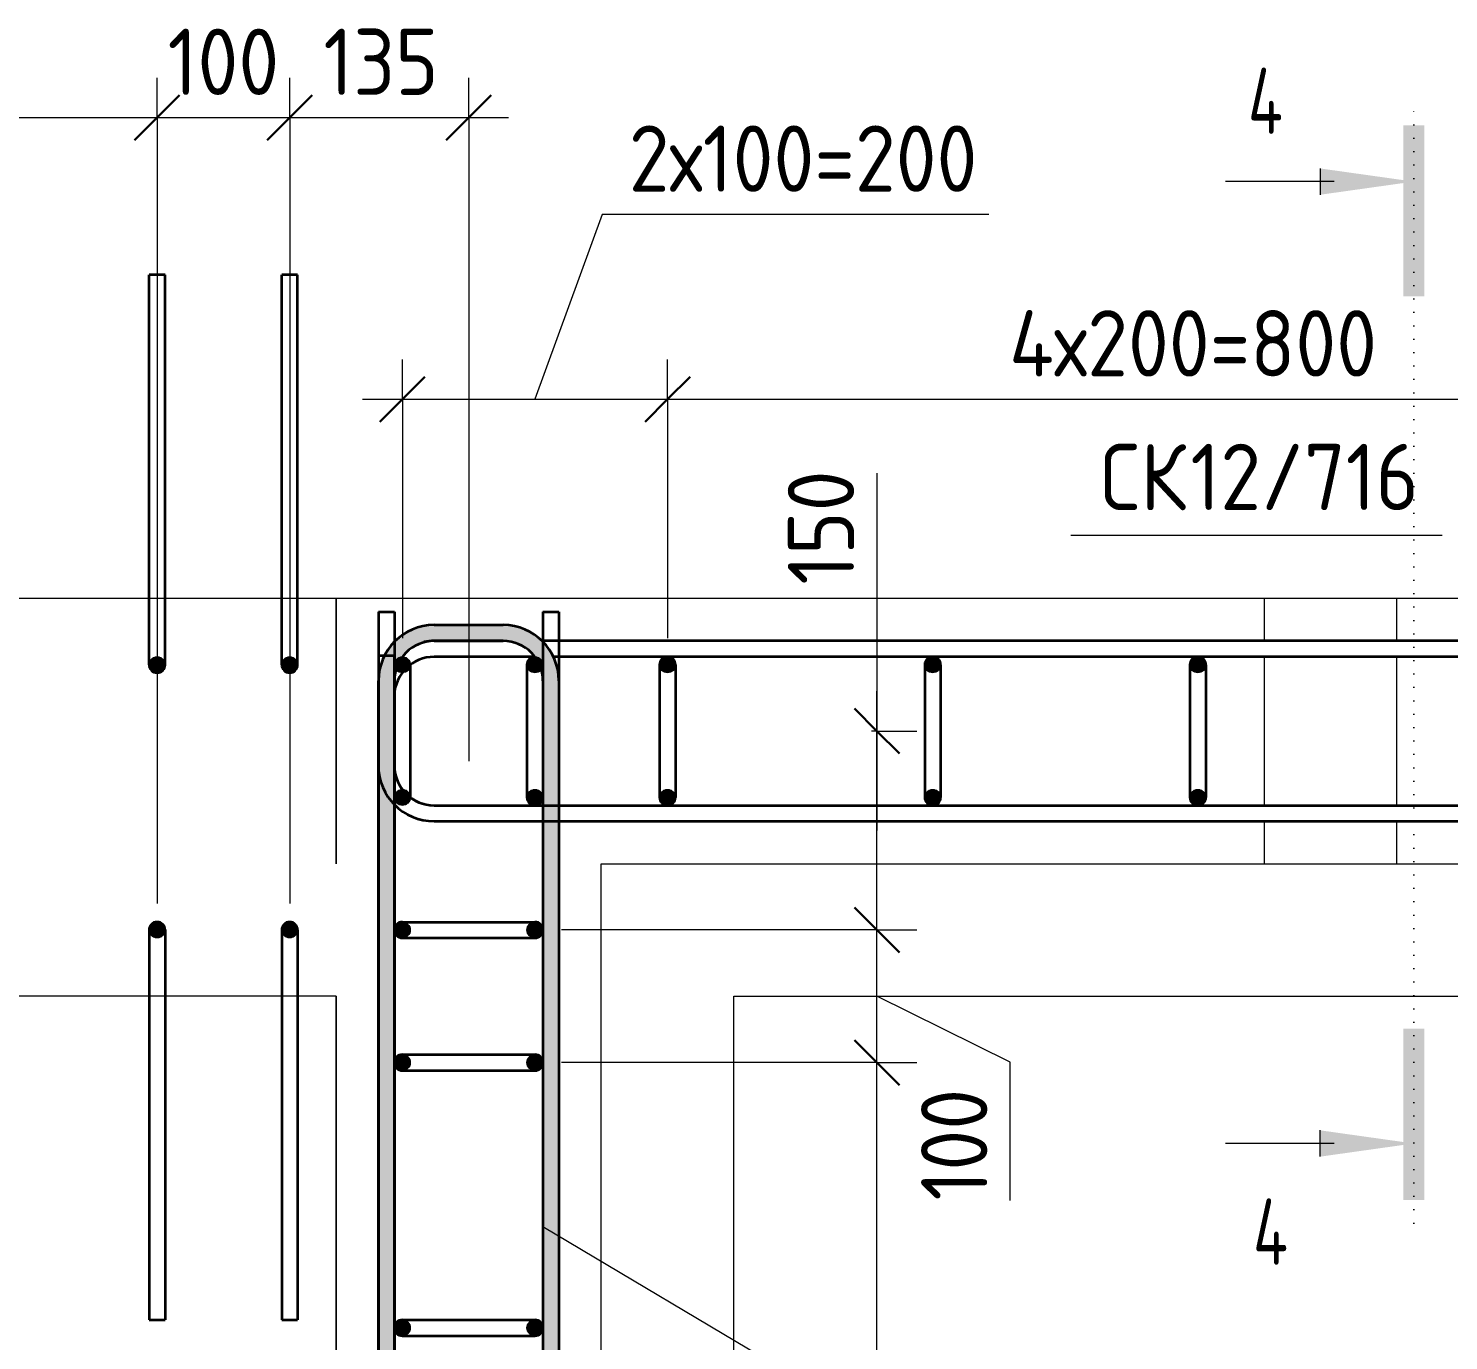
# Model space of a CAD drawing. Header units: millimetres. Extents: x -6516 to 17647, y -4389 to 6814.
# Drawn here: x 3662 to 4733, y 4130 to 5120 of the extents above; entities that cross this region are included whole.
import ezdxf

# ---------------------------------------------------------------- set-up
doc = ezdxf.new("R2010")
doc.units = ezdxf.units.MM
doc.linetypes.add('04 Пунктир 10мм', pattern=[10, 0, -10])
for name, color, linetype, lineweight in [('AA_Dim', 7, 'Continuous', 9), ('AA_Dim-20', 7, 'Continuous', 9), ('AA_Razrez', 7, 'Continuous', 9), ('AA_Vinoska', 7, 'Continuous', 9), ('AF_Perekritie', 7, 'Continuous', 60), ('AF_Perekritie_Грунт', 253, 'Continuous', 20), ('AF_Perekritie_Опалубка', 253, 'Continuous', 20), ('AF_Stena_Опалубка', 253, 'Continuous', 20), ('KR_Armatura', 7, 'Continuous', 20), ('KR_Armatura_Tonkie', 7, 'Continuous', 20), ('KR_Fundament', 7, 'Continuous', 20)]:
    doc.layers.add(name, color=color, linetype=linetype, lineweight=lineweight)
doc.styles.add('ISOCPEUR_1', font='isocpeur.TTF', dxfattribs={"width": 0.9, "height": 50})
doc.styles.add('ISOCPEUR_4', font='isocpeur.TTF', dxfattribs={"width": 0.7, "height": 50})
doc.dimstyles.new('05_Округл_1мм__прозр_', dxfattribs={"dimscale": 304.8, "dimtxt": 50.137748, "dimasz": 0.111549, "dimexe": 0.098425, "dimexo": 0.065617, "dimgap": 0.006562, "dimtad": 1, "dimdec": 0, "dimdsep": 46, "dimtxsty": 'ISOCPEUR_1', "dimblk1": 'OBLIQUE', "dimblk2": 'OBLIQUE', "dimsah": 1, "dimcen": 0.09, "dimdle": 0.098425, "dimazin": 0, "dimtfac": 1, "dimtdec": 4, "dimtix": 1, "dimtmove": 0, "dimatfit": 3, "dimfxl": 1, "dimtvp": 1, "dimtolj": 1, "dimtzin": 0, "dimlwd": 18, "dimlwe": 18, "dimarcsym": 2})
doc.dimstyles.new('05_Округл_1мм__прозр__1', dxfattribs={"dimscale": 304.8, "dimtxt": 50.137748, "dimasz": 0.111549, "dimexe": 0.098425, "dimexo": 0.065617, "dimgap": 0.006562, "dimtad": 1, "dimdec": 0, "dimdsep": 46, "dimtxsty": 'ISOCPEUR_1', "dimblk1": 'OBLIQUE', "dimblk2": 'OBLIQUE', "dimsah": 1, "dimcen": 0.09, "dimdle": 0.098425, "dimazin": 0, "dimtfac": 1, "dimtdec": 4, "dimtix": 1, "dimtmove": 1, "dimatfit": 3, "dimfxl": 1, "dimtvp": 1, "dimtolj": 1, "dimtzin": 0, "dimlwd": 18, "dimlwe": 18, "dimarcsym": 2})

# ---------------------------------------------------------------- blocks, each defined once
blk = doc.blocks.new('Лестница - Лестница-3665978-КР_ФПм1_Арм_1')
at = {"layer": 'AF_Perekritie', "lineweight": 20}
for p, q in [((19590.1, 4690), (19590.1, 4074.2)), ((20990.1, 4690), (19590.1, 4690)), ((20990.1, 4490), (20990.1, 4690)), ((19590.1, 4390), (19590.1, 4074.2)), ((20990.1, 4390), (19590.1, 4390)), ((20990.1, 4074.2), (20990.1, 4390)), ((19590.1, 4074.2), (20990.1, 4074.2))]:
    blk.add_line(p, q, dxfattribs=at)
blk = doc.blocks.new('DIMBLOCK49-КР_ФПм1_Арм_1')
at = {"layer": 'AA_Dim-20', "lineweight": 18}
for p, q in [((4094.3, 4979.6), (4043.6, 4840.2)), ((4385.8, 4979.6), (4094.3, 4979.6)), ((3943.6, 4840.2), (3943.6, 4870.2)), ((4143.6, 4840.2), (4143.6, 4870.2)), ((3913.6, 4840.2), (4143.6, 4840.2)), ((3943.6, 4840.2), (3943.6, 4660)), ((4143.6, 4840.2), (4143.6, 4660))]:
    blk.add_line(p, q, dxfattribs=at)
at = {"layer": 'AA_Dim-20', "lineweight": 30}
for p, q in [((3943.6, 4840.2), (3960.6, 4857.2)), ((4143.6, 4840.2), (4160.6, 4857.2)), ((3943.6, 4840.2), (3926.6, 4823.2)), ((4143.6, 4840.2), (4126.6, 4823.2))]:
    blk.add_line(p, q, dxfattribs=at)
at = {"layer": 'AA_Dim-20', "color": 0, "lineweight": 18, "insert": (4114.3, 5046.7), "char_height": 50, "width": 325.801, "attachment_point": 1, "line_spacing_factor": 1.135194, "style": 'ISOCPEUR_1'}
blk.add_mtext('2х100=200', dxfattribs=at)
blk = doc.blocks.new('_None')
blk = doc.blocks.new('DIMBLOCK50-КР_ФПм1_Арм_1')
at = {"layer": 'AA_Dim-20', "lineweight": 18}
for p, q in [((4143.6, 4840.2), (4143.6, 4870.2)), ((4943.6, 4840.2), (4943.6, 4870.2)), ((5123.6, 4840.2), (5123.6, 4870.2)), ((4143.6, 4840.2), (4943.6, 4840.2)), ((4143.6, 4840.2), (4143.6, 4660)), ((4943.6, 4840.2), (4943.6, 4660)), ((5123.6, 4840.2), (5123.6, 4660))]:
    blk.add_line(p, q, dxfattribs=at)
at = {"layer": 'AA_Dim-20', "lineweight": 30}
for p, q in [((4143.6, 4840.2), (4160.6, 4857.2)), ((4943.6, 4840.2), (4960.6, 4857.2)), ((5123.6, 4840.2), (5140.6, 4857.2)), ((4143.6, 4840.2), (4126.6, 4823.2)), ((4943.6, 4840.2), (4926.6, 4823.2)), ((5123.6, 4840.2), (5106.6, 4823.2))]:
    blk.add_line(p, q, dxfattribs=at)
at = {"layer": 'AA_Dim-20', "color": 0, "lineweight": 18, "insert": (4401.2, 4907.4), "char_height": 50, "width": 341.693, "attachment_point": 1, "line_spacing_factor": 1.135194, "style": 'ISOCPEUR_1'}
blk.add_mtext('4х200=800', dxfattribs=at)
blk = doc.blocks.new('042_М_Арматуры - Диам длина поз-2260293-КР_ФПм1_Арм_1')
at = {"layer": 'AA_Vinoska'}
blk.add_line((-7, 0), (7, 0), dxfattribs=at)
blk = doc.blocks.new('DIMBLOCK54-КР_ФПм1_Арм_1')
at = {"layer": 'AA_Dim-20', "lineweight": 18}
for p, q in [((2558.6, 5052.6), (2558.6, 5082.6)), ((3758.6, 5052.6), (3758.6, 5082.6)), ((3858.6, 5052.6), (3858.6, 5082.6)), ((2558.6, 5052.6), (3758.6, 5052.6)), ((2558.6, 5052.6), (2558.6, 4460)), ((3758.6, 5052.6), (3758.6, 4460)), ((3858.6, 5052.6), (3858.6, 4460))]:
    blk.add_line(p, q, dxfattribs=at)
at = {"layer": 'AA_Dim-20', "lineweight": 30}
for p, q in [((2558.6, 5052.6), (2575.6, 5069.6)), ((3758.6, 5052.6), (3775.6, 5069.6)), ((3858.6, 5052.6), (3875.6, 5069.6)), ((2558.6, 5052.6), (2541.6, 5035.6)), ((3758.6, 5052.6), (3741.6, 5035.6)), ((3858.6, 5052.6), (3841.6, 5035.6))]:
    blk.add_line(p, q, dxfattribs=at)
at = {"layer": 'AA_Dim-20', "color": 0, "lineweight": 18, "insert": (3007.2, 5119.7), "char_height": 50, "width": 363.262, "attachment_point": 1, "line_spacing_factor": 1.135194, "style": 'ISOCPEUR_1'}
blk.add_mtext('6х200=1200', dxfattribs=at)
blk = doc.blocks.new('DIMBLOCK55-КР_ФПм1_Арм_1')
at = {"layer": 'AA_Dim-20', "lineweight": 18}
for p, q in [((3758.6, 5052.6), (3758.6, 5082.6)), ((3858.6, 5052.6), (3858.6, 5082.6)), ((3993.6, 5052.6), (3993.6, 5082.6)), ((3758.6, 5052.6), (3858.6, 5052.6)), ((3758.6, 5052.6), (3758.6, 4460)), ((3858.6, 5052.6), (3858.6, 4460)), ((3993.6, 5052.6), (3993.6, 4567.2))]:
    blk.add_line(p, q, dxfattribs=at)
at = {"layer": 'AA_Dim-20', "lineweight": 30}
for p, q in [((3758.6, 5052.6), (3775.6, 5069.6)), ((3858.6, 5052.6), (3875.6, 5069.6)), ((3993.6, 5052.6), (4010.6, 5069.6)), ((3758.6, 5052.6), (3741.6, 5035.6)), ((3858.6, 5052.6), (3841.6, 5035.6)), ((3993.6, 5052.6), (3976.6, 5035.6))]:
    blk.add_line(p, q, dxfattribs=at)
at = {"layer": 'AA_Dim-20', "color": 0, "lineweight": 18, "insert": (3766.5, 5119.7), "char_height": 50, "width": 101.032, "attachment_point": 1, "line_spacing_factor": 1.135194, "style": 'ISOCPEUR_1'}
blk.add_mtext('100', dxfattribs=at)
blk = doc.blocks.new('DIMBLOCK56-КР_ФПм1_Арм_1')
at = {"layer": 'AA_Dim-20', "lineweight": 18}
for p, q in [((3858.6, 5052.6), (3858.6, 5082.6)), ((3993.6, 5052.6), (3993.6, 5082.6)), ((3858.6, 5052.6), (4023.6, 5052.6)), ((3858.6, 5052.6), (3858.6, 4460)), ((3993.6, 5052.6), (3993.6, 4567.2))]:
    blk.add_line(p, q, dxfattribs=at)
at = {"layer": 'AA_Dim-20', "lineweight": 30}
for p, q in [((3858.6, 5052.6), (3875.6, 5069.6)), ((3993.6, 5052.6), (4010.6, 5069.6)), ((3858.6, 5052.6), (3841.6, 5035.6)), ((3993.6, 5052.6), (3976.6, 5035.6))]:
    blk.add_line(p, q, dxfattribs=at)
at = {"layer": 'AA_Dim-20', "color": 0, "lineweight": 18, "insert": (3884, 5119.7), "char_height": 50, "width": 101.032, "attachment_point": 1, "line_spacing_factor": 1.135194, "style": 'ISOCPEUR_1'}
blk.add_mtext('135', dxfattribs=at)
blk = doc.blocks.new('DIMBLOCK60-КР_ФПм1_Арм_1')
at = {"layer": 'AA_Dim-20', "lineweight": 30}
for p, q in [((4301.5, 4440), (4284.5, 4457)), ((4301.5, 4440), (4318.5, 4423)), ((4301.5, 4340), (4284.5, 4357)), ((4301.5, 4340), (4318.5, 4323)), ((4301.5, 540), (4284.5, 557)), ((4301.5, 540), (4318.5, 523))]:
    blk.add_line(p, q, dxfattribs=at)
at = {"layer": 'AA_Dim-20', "lineweight": 18}
for p, q in [((4301.5, 4440), (4063.6, 4440)), ((4301.5, 4440), (4331.5, 4440)), ((4301.5, 4340), (4063.6, 4340)), ((4301.5, 540), (4301.5, 4340)), ((4301.5, 4340), (4331.5, 4340)), ((4301.5, 540), (4063.6, 540)), ((4301.5, 540), (4331.5, 540))]:
    blk.add_line(p, q, dxfattribs=at)
at = {"layer": 'AA_Dim-20', "color": 0, "lineweight": 18, "insert": (4234.3, 2273), "char_height": 50, "width": 400.724, "attachment_point": 1, "rotation": 90, "line_spacing_factor": 1.135194, "style": 'ISOCPEUR_1'}
blk.add_mtext('19х200=3800', dxfattribs=at)
blk = doc.blocks.new('DIMBLOCK61-КР_ФПм1_Арм_1')
at = {"layer": 'AA_Dim-20', "lineweight": 30}
for p, q in [((4301.5, 4590), (4284.5, 4607)), ((4301.5, 4590), (4318.5, 4573)), ((4301.5, 4440), (4284.5, 4457)), ((4301.5, 4440), (4318.5, 4423)), ((4301.5, 4340), (4284.5, 4357)), ((4301.5, 4340), (4318.5, 4323))]:
    blk.add_line(p, q, dxfattribs=at)
at = {"layer": 'AA_Dim-20', "lineweight": 18}
for p, q in [((4301.5, 4590), (4297.4, 4590)), ((4301.5, 4590), (4331.5, 4590)), ((4301.5, 4440), (4063.6, 4440)), ((4301.5, 4340), (4301.5, 4440)), ((4301.5, 4440), (4331.5, 4440)), ((4401.9, 4340.2), (4301.5, 4390)), ((4301.5, 4340), (4063.6, 4340)), ((4301.5, 4340), (4331.5, 4340)), ((4401.9, 4236), (4401.9, 4340.2))]:
    blk.add_line(p, q, dxfattribs=at)
at = {"layer": 'AA_Dim-20', "color": 0, "lineweight": 18, "insert": (4334.8, 4236), "char_height": 50, "width": 101.032, "attachment_point": 1, "rotation": 90, "line_spacing_factor": 1.135194, "style": 'ISOCPEUR_1'}
blk.add_mtext('100', dxfattribs=at)
blk = doc.blocks.new('DIMBLOCK62-КР_ФПм1_Арм_1')
at = {"layer": 'AA_Dim-20', "lineweight": 18}
for p, q in [((4301.5, 4784.6), (4301.5, 4680.4)), ((4301.5, 4680.4), (4301.5, 4515)), ((4301.5, 4440), (4301.5, 4620)), ((4301.5, 4590), (4297.4, 4590)), ((4301.5, 4590), (4331.5, 4590)), ((4301.5, 4440), (4063.6, 4440)), ((4301.5, 4440), (4331.5, 4440))]:
    blk.add_line(p, q, dxfattribs=at)
at = {"layer": 'AA_Dim-20', "lineweight": 30}
for p, q in [((4301.5, 4590), (4284.5, 4607)), ((4301.5, 4590), (4318.5, 4573)), ((4301.5, 4440), (4284.5, 4457)), ((4301.5, 4440), (4318.5, 4423))]:
    blk.add_line(p, q, dxfattribs=at)
at = {"layer": 'AA_Dim-20', "color": 0, "lineweight": 18, "insert": (4234.3, 4700.4), "char_height": 50, "width": 101.032, "attachment_point": 1, "rotation": 90, "line_spacing_factor": 1.135194, "style": 'ISOCPEUR_1'}
blk.add_mtext('150', dxfattribs=at)
blk = doc.blocks.new('Разрез - Номер узла_ сзади-394133-КР_ФПм1_Арм_1')
at = {"layer": 'AA_Razrez'}
for points in [[(7.329, 0.404), (7.329, -0.394), (0.873, -0.394), (0.873, 0.404)], [(3.497, -3.533), (2.503, -3.533), (3, 0)]]:
    blk.add_hatch(color=256, dxfattribs=at).paths.add_polyline_path(points)
for p, q in [((3, -3), (3, -7.096)), ((2.503, -3.533), (3.497, -3.533))]:
    blk.add_line(p, q, dxfattribs=at)
blk = doc.blocks.new('Разрез - Номер узла_ спереди-394134-КР_ФПм1_Арм_1')
at = {"layer": 'AA_Razrez'}
for points in [[(7.329, 0.404), (7.329, -0.394), (0.873, -0.394), (0.873, 0.404)], [(3.497, -3.533), (2.503, -3.533), (3, 0)]]:
    blk.add_hatch(color=256, dxfattribs=at).paths.add_polyline_path(points)
for p, q in [((3, -3), (3, -7.096)), ((2.503, -3.533), (3.497, -3.533))]:
    blk.add_line(p, q, dxfattribs=at)

msp = doc.modelspace()

# ---------------------------------------------------------------- hatches: boundary and pattern name
at = {"layer": 'KR_Armatura'}
h = msp.add_hatch(color=256, dxfattribs=at)
edge = h.paths.add_edge_path()
edge.add_arc((3758.5742, 4640), 6, 0, 360)
for points in [[(3755.5742, 4634.8038), (3761.5742, 4634.8038), (3764.5742, 4640), (3761.5742, 4645.1962), (3755.5742, 4645.1962), (3752.5742, 4640)], [(3855.5742, 4634.8038), (3861.5742, 4634.8038), (3864.5742, 4640), (3861.5742, 4645.1962), (3855.5742, 4645.1962), (3852.5742, 4640)], [(3940.5742, 4634.8038), (3946.5742, 4634.8038), (3949.5742, 4640), (3946.5742, 4645.1962), (3940.5742, 4645.1962), (3937.5742, 4640)], [(4040.5742, 4634.8038), (4046.5742, 4634.8038), (4049.5742, 4640), (4046.5742, 4645.1962), (4040.5742, 4645.1962), (4037.5742, 4640)], [(4140.5742, 4634.8038), (4146.5742, 4634.8038), (4149.5742, 4640), (4146.5742, 4645.1962), (4140.5742, 4645.1962), (4137.5742, 4640)], [(4340.5742, 4634.8038), (4346.5742, 4634.8038), (4349.5742, 4640), (4346.5742, 4645.1962), (4340.5742, 4645.1962), (4337.5742, 4640)], [(4540.5742, 4634.8038), (4546.5742, 4634.8038), (4549.5742, 4640), (4546.5742, 4645.1962), (4540.5742, 4645.1962), (4537.5742, 4640)], [(3940.7791, 4534.8038), (3946.5742, 4534.8038), (3949.5742, 4540), (3946.5742, 4545.1962), (3940.5742, 4545.1962), (3937.5742, 4540), (3940.5742, 4534.8038)], [(4040.5742, 4534.8038), (4046.5742, 4534.8038), (4049.5742, 4540), (4046.5742, 4545.1962), (4040.5742, 4545.1962), (4037.5742, 4540)], [(4140.5742, 4534.8038), (4146.5742, 4534.8038), (4149.5742, 4540), (4146.5742, 4545.1962), (4140.5742, 4545.1962), (4137.5742, 4540)], [(4340.5742, 4534.8038), (4346.5742, 4534.8038), (4349.5742, 4540), (4346.5742, 4545.1962), (4340.5742, 4545.1962), (4337.5742, 4540)], [(4540.5742, 4534.8038), (4546.5742, 4534.8038), (4549.5742, 4540), (4546.5742, 4545.1962), (4540.5742, 4545.1962), (4537.5742, 4540)], [(3943.5742, 4434), (3948.7703, 4437), (3948.7703, 4443), (3943.5742, 4446), (3938.378, 4443), (3938.378, 4437)], [(4043.5742, 4434), (4048.7703, 4437), (4048.7703, 4443), (4043.5742, 4446), (4038.378, 4443), (4038.378, 4437)], [(3755.5742, 4434.8038), (3761.5742, 4434.8038), (3764.5742, 4440), (3761.5742, 4445.1962), (3755.5742, 4445.1962), (3752.5742, 4440)], [(3855.5742, 4434.8038), (3861.5742, 4434.8038), (3864.5742, 4440), (3861.5742, 4445.1962), (3855.5742, 4445.1962), (3852.5742, 4440)], [(3943.5742, 4334), (3948.7703, 4337), (3948.7703, 4343), (3943.5742, 4346), (3938.378, 4343), (3938.378, 4337)], [(4043.5742, 4334), (4048.7703, 4337), (4048.7703, 4343), (4043.5742, 4346), (4038.378, 4343), (4038.378, 4337)], [(3943.5742, 4134), (3948.7703, 4137), (3948.7703, 4143), (3943.5742, 4146), (3938.378, 4143), (3938.378, 4137)], [(4043.5742, 4134), (4048.7703, 4137), (4048.7703, 4143), (4043.5742, 4146), (4038.378, 4143), (4038.378, 4137)]]:
    msp.add_hatch(color=256, dxfattribs=at).paths.add_polyline_path(points)
h = msp.add_hatch(color=256, dxfattribs=at)
edge = h.paths.add_edge_path()
edge.add_arc((3858.5742, 4640), 6, 0, 360)
h = msp.add_hatch(color=256, dxfattribs=at)
edge = h.paths.add_edge_path()
edge.add_arc((3943.5742, 4640), 6, 0, 360)
h = msp.add_hatch(color=256, dxfattribs=at)
edge = h.paths.add_edge_path()
edge.add_arc((4043.5742, 4640), 6, 0, 360)
h = msp.add_hatch(color=256, dxfattribs=at)
edge = h.paths.add_edge_path()
edge.add_arc((4143.5742, 4640), 6, 0, 360)
h = msp.add_hatch(color=256, dxfattribs=at)
edge = h.paths.add_edge_path()
edge.add_arc((4343.5742, 4640), 6, 0, 360)
h = msp.add_hatch(color=256, dxfattribs=at)
edge = h.paths.add_edge_path()
edge.add_arc((4543.5742, 4640), 6, 0, 360)
h = msp.add_hatch(color=256, dxfattribs=at)
edge = h.paths.add_edge_path()
edge.add_arc((3943.5742, 4540), 6, 0, 360)
h = msp.add_hatch(color=256, dxfattribs=at)
edge = h.paths.add_edge_path()
edge.add_arc((4043.5742, 4540), 6, 0, 360)
h = msp.add_hatch(color=256, dxfattribs=at)
edge = h.paths.add_edge_path()
edge.add_arc((4143.5742, 4540), 6, 0, 360)
h = msp.add_hatch(color=256, dxfattribs=at)
edge = h.paths.add_edge_path()
edge.add_arc((4343.5742, 4540), 6, 0, 360)
h = msp.add_hatch(color=256, dxfattribs=at)
edge = h.paths.add_edge_path()
edge.add_arc((4543.5742, 4540), 6, 0, 360)
h = msp.add_hatch(color=256, dxfattribs=at)
edge = h.paths.add_edge_path()
edge.add_arc((3758.5742, 4440), 6, 0, 360)
h = msp.add_hatch(color=256, dxfattribs=at)
edge = h.paths.add_edge_path()
edge.add_arc((3858.5742, 4440), 6, 0, 360)
h = msp.add_hatch(color=256, dxfattribs=at)
edge = h.paths.add_edge_path()
edge.add_arc((3943.5742, 4440), 6, 0, 360)
h = msp.add_hatch(color=256, dxfattribs=at)
edge = h.paths.add_edge_path()
edge.add_arc((4043.5742, 4440), 6, 0, 360)
h = msp.add_hatch(color=256, dxfattribs=at)
edge = h.paths.add_edge_path()
edge.add_arc((3943.5742, 4340), 6, 0, 360)
h = msp.add_hatch(color=256, dxfattribs=at)
edge = h.paths.add_edge_path()
edge.add_arc((4043.5742, 4340), 6, 0, 360)
h = msp.add_hatch(color=256, dxfattribs=at)
edge = h.paths.add_edge_path()
edge.add_arc((3943.5742, 4140), 6, 0, 360)
h = msp.add_hatch(color=256, dxfattribs=at)
edge = h.paths.add_edge_path()
edge.add_arc((4043.5742, 4140), 6, 0, 360)
at = {"layer": 'KR_Armatura_Tonkie'}
for color, points in [(250, [(3937.5742, 4628), (3938.5964, 4635.7646), (3941.5934, 4643), (3946.3609, 4649.2132), (3952.5742, 4653.9808), (3959.8096, 4656.9778), (3967.5742, 4658), (3967.5742, 4670), (3956.7038, 4668.5689), (3946.5742, 4664.3731), (3937.8757, 4657.6985), (3931.2011, 4649), (3927.0053, 4638.8704), (3925.5742, 4628)]), (250, [(3967.5742, 4658), (4019.5742, 4658), (4019.5742, 4670), (3967.5742, 4670)]), (250, [(4049.5742, 4628), (4061.5742, 4628), (4060.143, 4638.8704), (4055.9472, 4649), (4049.2726, 4657.6985), (4040.5742, 4664.3731), (4030.4446, 4668.5689), (4019.5742, 4670), (4019.5742, 4658), (4027.3387, 4656.9778), (4034.5742, 4653.9808), (4040.7874, 4649.2132), (4045.5549, 4643), (4048.5519, 4635.7646), (4048.8846, 4633.238)]), (256, [(3925.5742, 3970), (3937.5742, 3970), (3937.5742, 4628), (3925.5742, 4628), (3925.5742, 4180.2588)]), (250, [(4061.5742, 3970), (4061.5742, 4628), (4049.5742, 4628), (4049.5742, 3970)])]:
    msp.add_hatch(color=color, dxfattribs=at).paths.add_polyline_path(points)

# ---------------------------------------------------------------- linework, layer by layer
at = {"layer": 'AA_Razrez', "linetype": '04 Пунктир 10мм'}
msp.add_line((4706.342, 4218.9967), (4706.342, 5064.3759), dxfattribs=at)
at = {"layer": 'AA_Vinoska'}
msp.add_line((4049.5891, 4216.3552), (4316.8365, 4057.5401), dxfattribs=at)
at = {"layer": 'AF_Perekritie_Грунт'}
for p, q in [((4193.5742, 90), (4193.5742, 4390)), ((4193.5742, 4390), (5473.5742, 4390))]:
    msp.add_line(p, q, dxfattribs=at)
at = {"layer": 'AF_Stena_Опалубка'}
for p, q in [((5173.5742, 4690), (3893.5742, 4690)), ((3893.5742, 4690), (3893.5742, 4490)), ((4593.5742, 4690), (4593.5742, 4658)), ((4693.5742, 4658), (4693.5742, 4690)), ((4593.5742, 4646), (4593.5742, 4534)), ((4693.5742, 4534), (4693.5742, 4646)), ((4593.5742, 4522), (4593.5742, 4490.0496)), ((4693.5742, 4490.0496), (4693.5742, 4522)), ((4093.5742, 190), (4093.5742, 4490)), ((4093.5742, 4490), (5373.5742, 4490)), ((3893.5742, 4390), (3893.5742, 4074.2102))]:
    msp.add_line(p, q, dxfattribs=at)
at = {"layer": 'KR_Armatura'}
for p, q in [((3755.5742, 4645.1962), (3752.5742, 4640)), ((3752.5742, 4640), (3755.5742, 4634.8038)), ((3761.5742, 4645.1962), (3755.5742, 4645.1962)), ((3764.5742, 4640), (3761.5742, 4645.1962)), ((3761.5742, 4634.8038), (3764.5742, 4640)), ((3855.5742, 4645.1962), (3852.5742, 4640)), ((3852.5742, 4640), (3855.5742, 4634.8038)), ((3861.5742, 4645.1962), (3855.5742, 4645.1962)), ((3864.5742, 4640), (3861.5742, 4645.1962)), ((3861.5742, 4634.8038), (3864.5742, 4640)), ((3940.5742, 4645.1962), (3937.5742, 4640)), ((3937.5742, 4640), (3940.5742, 4634.8038)), ((3946.5742, 4645.1962), (3940.5742, 4645.1962)), ((3949.5742, 4640), (3946.5742, 4645.1962)), ((3946.5742, 4634.8038), (3949.5742, 4640)), ((4040.5742, 4645.1962), (4037.5742, 4640)), ((4037.5742, 4640), (4040.5742, 4634.8038)), ((4046.5742, 4645.1962), (4040.5742, 4645.1962)), ((4049.5742, 4640), (4046.5742, 4645.1962)), ((4046.5742, 4634.8038), (4049.5742, 4640)), ((4140.5742, 4645.1962), (4137.5742, 4640)), ((4137.5742, 4640), (4140.5742, 4634.8038)), ((4146.5742, 4645.1962), (4140.5742, 4645.1962)), ((4149.5742, 4640), (4146.5742, 4645.1962)), ((4146.5742, 4634.8038), (4149.5742, 4640)), ((4340.5742, 4645.1962), (4337.5742, 4640)), ((4337.5742, 4640), (4340.5742, 4634.8038)), ((4346.5742, 4645.1962), (4340.5742, 4645.1962)), ((4349.5742, 4640), (4346.5742, 4645.1962)), ((4346.5742, 4634.8038), (4349.5742, 4640)), ((4540.5742, 4645.1962), (4537.5742, 4640)), ((4537.5742, 4640), (4540.5742, 4634.8038)), ((4546.5742, 4645.1962), (4540.5742, 4645.1962)), ((4549.5742, 4640), (4546.5742, 4645.1962)), ((4546.5742, 4634.8038), (4549.5742, 4640)), ((3755.5742, 4634.8038), (3761.5742, 4634.8038)), ((3855.5742, 4634.8038), (3861.5742, 4634.8038)), ((3940.5742, 4634.8038), (3946.5742, 4634.8038)), ((4040.5742, 4634.8038), (4046.5742, 4634.8038)), ((4140.5742, 4634.8038), (4146.5742, 4634.8038)), ((4340.5742, 4634.8038), (4346.5742, 4634.8038)), ((4540.5742, 4634.8038), (4546.5742, 4634.8038)), ((3940.5742, 4545.1962), (3937.5742, 4540)), ((3946.5742, 4545.1962), (3940.5742, 4545.1962)), ((3949.5742, 4540), (3946.5742, 4545.1962)), ((4040.5742, 4545.1962), (4037.5742, 4540)), ((4046.5742, 4545.1962), (4040.5742, 4545.1962)), ((4049.5742, 4540), (4046.5742, 4545.1962)), ((4140.5742, 4545.1962), (4137.5742, 4540)), ((4146.5742, 4545.1962), (4140.5742, 4545.1962)), ((4149.5742, 4540), (4146.5742, 4545.1962)), ((4340.5742, 4545.1962), (4337.5742, 4540)), ((4346.5742, 4545.1962), (4340.5742, 4545.1962)), ((4349.5742, 4540), (4346.5742, 4545.1962)), ((4540.5742, 4545.1962), (4537.5742, 4540)), ((4546.5742, 4545.1962), (4540.5742, 4545.1962)), ((4549.5742, 4540), (4546.5742, 4545.1962)), ((3937.5742, 4540), (3940.5742, 4534.8038)), ((3940.5742, 4534.8038), (3940.7791, 4534.8038)), ((3940.7791, 4534.8038), (3946.5742, 4534.8038)), ((3946.5742, 4534.8038), (3949.5742, 4540)), ((4037.5742, 4540), (4040.5742, 4534.8038)), ((4040.5742, 4534.8038), (4046.5742, 4534.8038)), ((4046.5742, 4534.8038), (4049.5742, 4540)), ((4137.5742, 4540), (4140.5742, 4534.8038)), ((4140.5742, 4534.8038), (4146.5742, 4534.8038)), ((4146.5742, 4534.8038), (4149.5742, 4540)), ((4337.5742, 4540), (4340.5742, 4534.8038)), ((4340.5742, 4534.8038), (4346.5742, 4534.8038)), ((4346.5742, 4534.8038), (4349.5742, 4540)), ((4537.5742, 4540), (4540.5742, 4534.8038)), ((4540.5742, 4534.8038), (4546.5742, 4534.8038)), ((4546.5742, 4534.8038), (4549.5742, 4540)), ((3943.5742, 4446), (3938.378, 4443)), ((3948.7703, 4443), (3943.5742, 4446)), ((4043.5742, 4446), (4038.378, 4443)), ((4048.7703, 4443), (4043.5742, 4446)), ((3755.5742, 4445.1962), (3752.5742, 4440)), ((3752.5742, 4440), (3755.5742, 4434.8038)), ((3761.5742, 4445.1962), (3755.5742, 4445.1962)), ((3755.5742, 4434.8038), (3761.5742, 4434.8038)), ((3764.5742, 4440), (3761.5742, 4445.1962)), ((3761.5742, 4434.8038), (3764.5742, 4440)), ((3855.5742, 4445.1962), (3852.5742, 4440)), ((3852.5742, 4440), (3855.5742, 4434.8038)), ((3861.5742, 4445.1962), (3855.5742, 4445.1962)), ((3855.5742, 4434.8038), (3861.5742, 4434.8038)), ((3864.5742, 4440), (3861.5742, 4445.1962)), ((3861.5742, 4434.8038), (3864.5742, 4440)), ((3938.378, 4443), (3938.378, 4437)), ((3938.378, 4437), (3943.5742, 4434)), ((3943.5742, 4434), (3948.7703, 4437)), ((3948.7703, 4437), (3948.7703, 4443)), ((4038.378, 4443), (4038.378, 4437)), ((4038.378, 4437), (4043.5742, 4434)), ((4043.5742, 4434), (4048.7703, 4437)), ((4048.7703, 4437), (4048.7703, 4443)), ((3943.5742, 4346), (3938.378, 4343)), ((3938.378, 4343), (3938.378, 4337)), ((3948.7703, 4343), (3943.5742, 4346)), ((3948.7703, 4337), (3948.7703, 4343)), ((4043.5742, 4346), (4038.378, 4343)), ((4038.378, 4343), (4038.378, 4337)), ((4048.7703, 4343), (4043.5742, 4346)), ((4048.7703, 4337), (4048.7703, 4343)), ((3938.378, 4337), (3943.5742, 4334)), ((3943.5742, 4334), (3948.7703, 4337)), ((4038.378, 4337), (4043.5742, 4334)), ((4043.5742, 4334), (4048.7703, 4337)), ((3943.5742, 4146), (3938.378, 4143)), ((3948.7703, 4143), (3943.5742, 4146)), ((4043.5742, 4146), (4038.378, 4143)), ((4048.7703, 4143), (4043.5742, 4146)), ((3938.378, 4143), (3938.378, 4137)), ((3938.378, 4137), (3943.5742, 4134)), ((3943.5742, 4134), (3948.7703, 4137)), ((3948.7703, 4137), (3948.7703, 4143)), ((4038.378, 4143), (4038.378, 4137)), ((4038.378, 4137), (4043.5742, 4134)), ((4043.5742, 4134), (4048.7703, 4137)), ((4048.7703, 4137), (4048.7703, 4143))]:
    msp.add_line(p, q, dxfattribs=at)
for centre in [(3758.5742, 4640), (3858.5742, 4640), (3943.5742, 4640), (4043.5742, 4640), (4143.5742, 4640), (4343.5742, 4640), (4543.5742, 4640), (3943.5742, 4540), (4043.5742, 4540), (4143.5742, 4540), (4343.5742, 4540), (4543.5742, 4540), (3758.5742, 4440), (3858.5742, 4440), (3943.5742, 4440), (4043.5742, 4440), (3943.5742, 4340), (4043.5742, 4340), (3943.5742, 4140), (4043.5742, 4140)]:
    msp.add_circle(centre, 6, dxfattribs=at)
at = {"layer": 'KR_Armatura_Tonkie', "lineweight": 35}
for p, q in [((3764.5742, 4934), (3752.5742, 4934)), ((3752.5742, 4676), (3752.5742, 4934)), ((3764.5742, 4676), (3764.5742, 4934)), ((3864.5742, 4934), (3852.5742, 4934)), ((3852.5742, 4676), (3852.5742, 4934)), ((3864.5742, 4676), (3864.5742, 4934)), ((3752.5742, 4640), (3752.5742, 4676)), ((3764.5742, 4640), (3764.5742, 4676)), ((3852.5742, 4640), (3852.5742, 4676)), ((3864.5742, 4640), (3864.5742, 4676)), ((3925.5742, 4680), (3925.5742, 200)), ((3925.5742, 4680), (3937.5742, 4680)), ((3937.5742, 4680), (3937.5742, 200)), ((4049.5742, 4680), (4049.5742, 200)), ((4049.5742, 4680), (4061.5742, 4680)), ((4061.5742, 4680), (4061.5742, 200)), ((3967.5742, 4670), (4019.5742, 4670)), ((4019.5742, 4658), (3967.5742, 4658)), ((3967.5742, 4658), (4019.5742, 4658)), ((4049.5742, 4658), (4048.8797, 4658)), ((4061.5742, 4658), (4049.5742, 4658)), ((5205.5742, 4658), (4061.5742, 4658)), ((3925.4532, 4647), (3925.4532, 4564)), ((3925.4532, 4647), (3937.4532, 4647)), ((3937.4532, 4647), (3937.4532, 4564)), ((3949.5742, 4639.9572), (3949.5742, 4604)), ((4043.2529, 4646), (3967.4532, 4646)), ((4037.5742, 4640), (4037.5742, 4604)), ((4061.5742, 4646), (4057.1899, 4646)), ((5205.5742, 4646), (4061.5742, 4646)), ((4137.5742, 4640), (4137.5742, 4604)), ((4149.5742, 4640), (4149.5742, 4604)), ((4337.5742, 4640), (4337.5742, 4604)), ((4349.5742, 4640), (4349.5742, 4604)), ((4537.5742, 4640), (4537.5742, 4604)), ((4549.5742, 4640), (4549.5742, 4604)), ((3925.5742, 3970), (3925.5742, 4628)), ((3937.5742, 3970), (3937.5742, 4628)), ((4049.5742, 4628.1219), (4049.5742, 4604)), ((4049.5742, 4628), (4049.5742, 3970)), ((4061.5742, 4628), (4061.5742, 3970)), ((3937.5742, 4617.0308), (3937.5742, 4604)), ((3925.4532, 4616), (3925.4532, 4564)), ((3937.5742, 4604), (3937.5742, 4576)), ((3949.5742, 4604), (3949.5742, 4576)), ((4037.5742, 4604), (4037.5742, 4576)), ((4049.5742, 4604), (4049.5742, 4576)), ((4137.5742, 4604), (4137.5742, 4576)), ((4149.5742, 4604), (4149.5742, 4576)), ((4337.5742, 4604), (4337.5742, 4576)), ((4349.5742, 4604), (4349.5742, 4576)), ((4537.5742, 4604), (4537.5742, 4576)), ((4549.5742, 4604), (4549.5742, 4576)), ((3937.5742, 4576), (3937.5742, 4562.9692)), ((3949.5742, 4576), (3949.5742, 4540.0428)), ((4037.5742, 4576), (4037.5742, 4540)), ((4049.5742, 4576), (4049.5742, 4540)), ((4137.5742, 4576), (4137.5742, 4540)), ((4149.5742, 4576), (4149.5742, 4540)), ((4337.5742, 4576), (4337.5742, 4540)), ((4349.5742, 4576), (4349.5742, 4540)), ((4537.5742, 4576), (4537.5742, 4540)), ((4549.5742, 4576), (4549.5742, 4540)), ((3967.4532, 4534), (5299.5742, 4534)), ((3967.4532, 4534), (4049.5742, 4534)), ((4061.5742, 4534), (5205.5742, 4534)), ((3967.4532, 4522), (5299.5742, 4522)), ((3967.4532, 4522), (4049.5742, 4522)), ((4061.5742, 4522), (5205.5742, 4522)), ((3943.5742, 4446), (3979.5742, 4446)), ((3979.5742, 4446), (4007.5742, 4446)), ((4007.5742, 4446), (4043.5742, 4446)), ((3752.5742, 4440), (3752.5742, 4404)), ((3764.5742, 4440), (3764.5742, 4404)), ((3852.5742, 4440), (3852.5742, 4404)), ((3864.5742, 4440), (3864.5742, 4404)), ((3943.5742, 4434), (3979.5742, 4434)), ((3979.5742, 4434), (4007.5742, 4434)), ((4007.5742, 4434), (4043.5742, 4434)), ((3752.5742, 4404), (3752.5742, 4146)), ((3764.5742, 4404), (3764.5742, 4146)), ((3852.5742, 4404), (3852.5742, 4146)), ((3864.5742, 4404), (3864.5742, 4146)), ((3943.5742, 4346), (3979.5742, 4346)), ((3979.5742, 4346), (4007.5742, 4346)), ((4007.5742, 4346), (4043.5742, 4346)), ((3943.5742, 4334), (3979.5742, 4334)), ((3979.5742, 4334), (4007.5742, 4334)), ((4007.5742, 4334), (4043.5742, 4334)), ((3752.5742, 4146), (3764.5742, 4146)), ((3852.5742, 4146), (3864.5742, 4146)), ((3943.5742, 4146), (3979.5742, 4146)), ((3979.5742, 4146), (4007.5742, 4146)), ((4007.5742, 4146), (4043.5742, 4146)), ((3943.5742, 4134), (3979.5742, 4134)), ((3979.5742, 4134), (4007.5742, 4134)), ((4007.5742, 4134), (4043.5742, 4134))]:
    msp.add_line(p, q, dxfattribs=at)
for centre, radius, start, end in [((3967.5742, 4628), 42, 90, 180), ((4019.5742, 4628), 42, 360, 90), ((3967.5742, 4628), 30, 90, 180), ((3967.4532, 4616), 42, 90, 100.5474341), ((4019.5742, 4628), 30, 0, 90), ((3758.5742, 4640), 6, 180, 0), ((3858.5742, 4640), 6, 180, 0), ((3967.4532, 4616), 30, 90, 178.2256902), ((4043.5742, 4640), 6, 92.8180545, 180), ((4143.5742, 4640), 6, 0, 180), ((4343.5742, 4640), 6, 0, 180), ((4543.5742, 4640), 6, 0, 180), ((3967.4532, 4564), 42, 180, 270), ((3967.4532, 4564), 42, 180, 181.2673642), ((3967.4532, 4564), 30, 180, 270), ((3967.4532, 4564), 30, 181.7743098, 270), ((3967.4532, 4564), 42, 224.5941344, 270), ((4043.5742, 4540), 6, 180, 0), ((4143.5742, 4540), 6, 180, 0), ((4343.5742, 4540), 6, 180, 0), ((4543.5742, 4540), 6, 180, 0), ((3758.5742, 4440), 6, 360, 180), ((3858.5742, 4440), 6, 0, 180), ((3943.5742, 4440), 6, 90, 270), ((4043.5742, 4440), 6, 270, 90), ((3943.5742, 4340), 6, 90, 270), ((4043.5742, 4340), 6, 270, 90), ((3943.5742, 4140), 6, 90, 270), ((4043.5742, 4140), 6, 270, 90)]:
    msp.add_arc(centre, radius, start, end, dxfattribs=at)
at = {"layer": 'KR_Fundament'}
for p, q in [((4093.5742, 190), (4093.5742, 4490)), ((4093.5742, 4490), (5373.5742, 4490))]:
    msp.add_line(p, q, dxfattribs=at)

# ---------------------------------------------------------------- block references
at = {"layer": 'AA_Razrez', "xscale": 19.99999999999999, "yscale": 19.99999999999999, "zscale": 19.99999999999999, "rotation": 269.9999999999998}
msp.add_blockref('Разрез - Номер узла_ спереди-394134-КР_ФПм1_Арм_1', (4706.342, 5064.3759), dxfattribs=at)
at = {"layer": 'AA_Razrez', "extrusion": (0, 0, -1), "xscale": 19.99999999999999, "yscale": 19.99999999999999, "zscale": 19.99999999999999, "rotation": 90.00000000000001}
msp.add_blockref('Разрез - Номер узла_ сзади-394133-КР_ФПм1_Арм_1', (-4706.342, 4218.9967), dxfattribs=at)
at = {"layer": 'AA_Vinoska', "xscale": 19.99999999999999, "yscale": 19.99999999999999, "zscale": 19.99999999999999}
msp.add_blockref('042_М_Арматуры - Диам длина поз-2260293-КР_ФПм1_Арм_1', (4587.7652, 4737.6338), dxfattribs=at)
at = {"layer": 'AF_Perekritie_Опалубка'}
msp.add_blockref('Лестница - Лестница-3665978-КР_ФПм1_Арм_1', (-17096.4875, 0), dxfattribs=at)

# ---------------------------------------------------------------- texts
at = {"layer": 'AA_Razrez', "char_height": 50, "width": 33.670875, "attachment_point": 1, "style": 'ISOCPEUR_4'}
for insert in [(4581.3246, 5090.2681), (4585.1594, 4237.4919)]:
    msp.add_mtext('\\fISOCPEUR|b0|i0|c204|p34|;\\W.7;4', dxfattribs=dict(at, insert=insert))
at = {"layer": 'AA_Vinoska', "char_height": 50, "attachment_point": 1, "style": 'ISOCPEUR_1'}
for s, insert, width in [('СК', (4470.058, 4806.6388), 82.253137), ('12/716', (4537.9237, 4806.6388), 210.683475)]:
    msp.add_mtext(s, dxfattribs=dict(at, insert=insert, width=width))

# ---------------------------------------------------------------- dimensions: what is measured, and where the dimension line sits
at = {"layer": 'AA_Dim', "lineweight": 18}
for base, p1, p2, text, override, picture, middle in [((3758.5742, 5052.5948), (2558.5742, 4440), (3758.5742, 4440), '6х200=1200', {"dimpost": '<>', "dimblk1": 'None', "dimblk2": 'None', "dimsah": 1, "dimfxl": 1200}, 'DIMBLOCK54-КР_ФПм1_Арм_1', (3158.5742, 5079.5948)), ((3858.5742, 5052.5948), (3758.5742, 4440), (3858.5742, 4440), '100', {"dimpost": '<>', "dimblk1": 'None', "dimblk2": 'None', "dimsah": 1, "dimfxl": 100}, 'DIMBLOCK55-КР_ФПм1_Арм_1', (3808.5742, 5079.5948)), ((3993.5742, 5052.5948), (3858.5742, 4440), (3993.5742, 4547.2026), '135', {"dimpost": '<>', "dimblk1": 'None', "dimblk2": 'None', "dimsah": 1, "dimfxl": 172.387372}, 'DIMBLOCK56-КР_ФПм1_Арм_1', (3926.0742, 5079.5948)), ((4943.5742, 4840.2258), (4143.5742, 4640), (4943.5742, 4640), '4х200=800', {"dimpost": '<>', "dimblk1": 'None', "dimblk2": 'None', "dimsah": 1, "dimfxl": 800}, 'DIMBLOCK50-КР_ФПм1_Арм_1', (4543.5742, 4867.2258))]:
    dim = msp.add_linear_dim(base=base, p1=p1, p2=p2, text=text, dimstyle='05_Округл_1мм__прозр_', override=override, dxfattribs=at)
    dim.commit()
    dim.dimension.update_dxf_attribs({"geometry": picture, "text_midpoint": middle})
dim = msp.add_linear_dim(base=(4143.5742, 4840.2258), p1=(3943.5742, 4640), p2=(4143.5742, 4640), text='2х100=200', dimstyle='05_Округл_1мм__прозр__1', override={"dimpost": '<>', "dimblk1": 'None', "dimblk2": 'None', "dimsah": 1, "dimfxl": 200}, dxfattribs=at)
dim.commit()
dim.dimension.update_dxf_attribs({"geometry": 'DIMBLOCK49-КР_ФПм1_Арм_1', "text_midpoint": (4277.1708, 5013.3952), "dimtype": 160})
for base, p1, p2, text, override, picture, middle in [((4301.4646, 4590), (4043.5742, 4440), (4277.4229, 4590), '150', {"dimpost": '<>', "dimblk1": 'None', "dimblk2": 'None', "dimsah": 1, "dimfxl": 277.822342}, 'DIMBLOCK62-КР_ФПм1_Арм_1', (4267.662, 4750.939)), ((4301.4646, 4440), (4043.5742, 4340), (4043.5742, 4440), '100', {"dimpost": '<>', "dimblk1": 'None', "dimblk2": 'None', "dimsah": 1, "dimfxl": 100}, 'DIMBLOCK61-КР_ФПм1_Арм_1', (4368.0917, 4286.5137))]:
    dim = msp.add_linear_dim(base=base, p1=p1, p2=p2, angle=90, text=text, dimstyle='05_Округл_1мм__прозр__1', override=override, dxfattribs=at)
    dim.commit()
    dim.dimension.update_dxf_attribs({"geometry": picture, "text_midpoint": middle, "dimtype": 160, "text_rotation": 90})
dim = msp.add_linear_dim(base=(4301.4646, 4340), p1=(4043.5742, 540), p2=(4043.5742, 4340), angle=90, text='19х200=3800', dimstyle='05_Округл_1мм__прозр_', override={"dimpost": '<>', "dimblk1": 'None', "dimblk2": 'None', "dimsah": 1, "dimfxl": 3800}, dxfattribs=at)
dim.commit()
dim.dimension.update_dxf_attribs({"geometry": 'DIMBLOCK60-КР_ФПм1_Арм_1', "text_midpoint": (4274.4646, 2440)})

doc.saveas('drawing.dxf')
